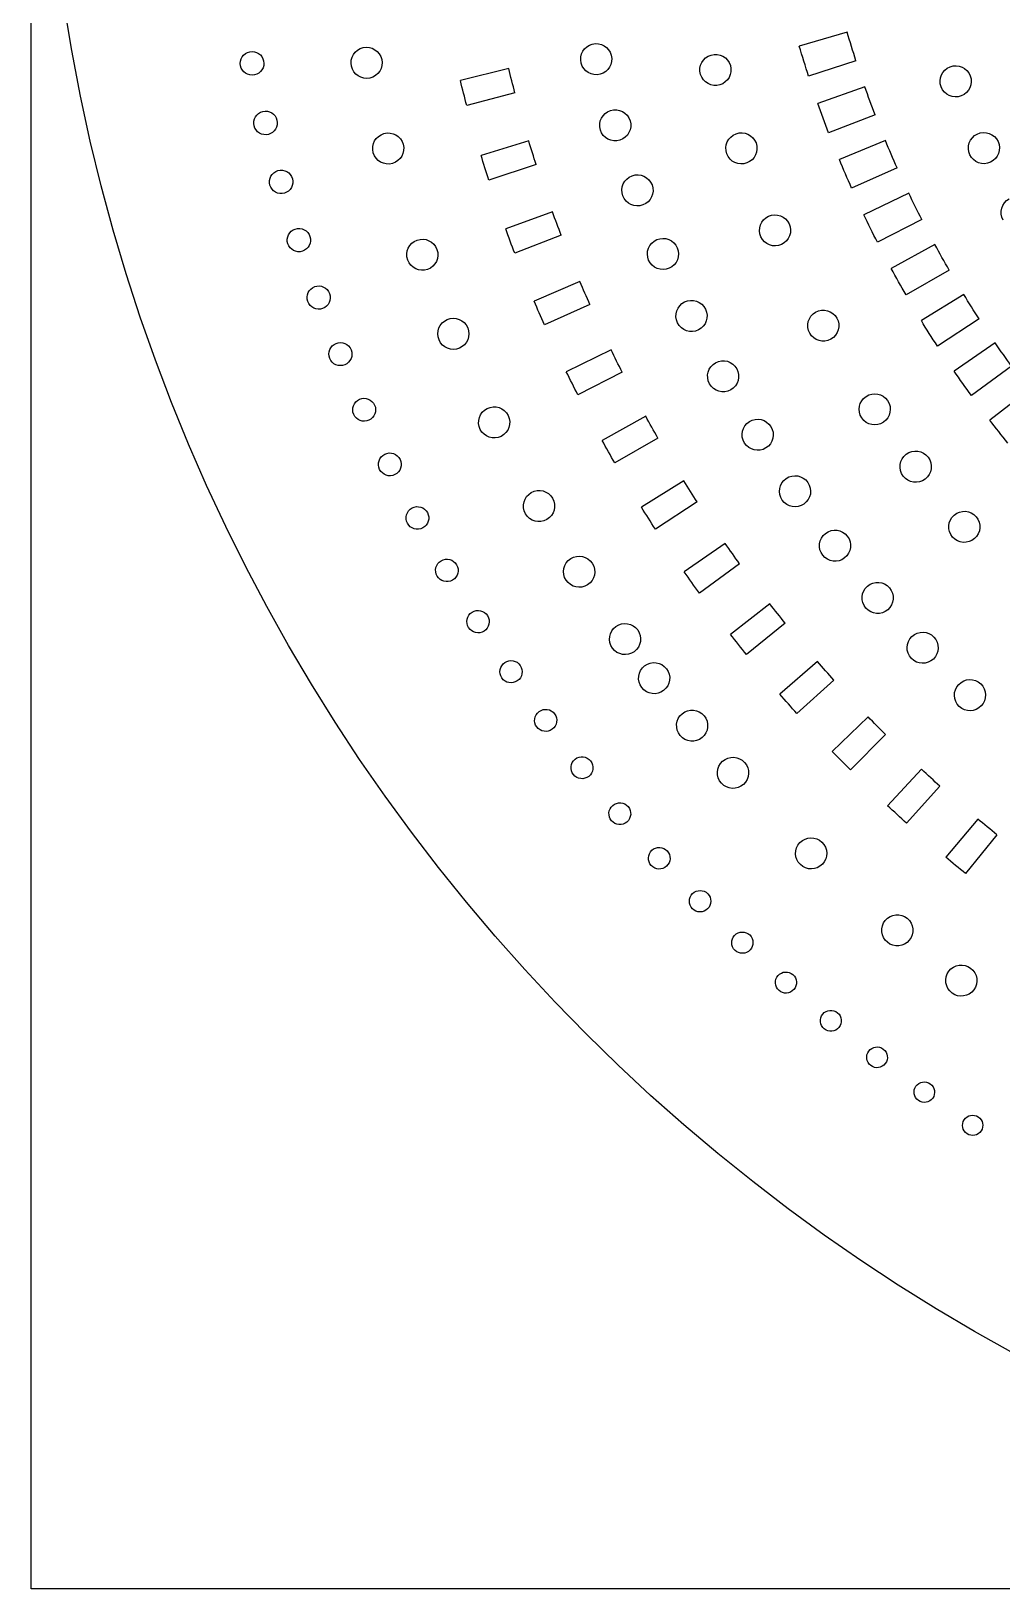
# Model space of a CAD drawing. Header units: millimetres. Extents: x 0 to 600, y 0 to 600.
# Drawn here: x 0 to 155.9, y 0 to 250.2 of the extents above; entities that cross this region are included whole.
import ezdxf

# ---------------------------------------------------------------- set-up
doc = ezdxf.new("R2010")
doc.units = ezdxf.units.MM
doc.layers.get('0').update_dxf_attribs({"linetype": 'CONTINUOUS'})

msp = doc.modelspace()

# ---------------------------------------------------------------- linework, layer by layer
at = {"color": 254}
for p, q in [((0, 0), (0, 599.719)), ((599.719, 0), (0, 0))]:
    msp.add_line(p, q, dxfattribs=at)
at = {"color": 5}
for p, q in [((131.046, 250.083), (123.373, 247.819)), ((132.475, 245.473), (124.865, 243)), ((35.8676, 243.195), (35.8676, 243.195)), ((76.6932, 244.217), (68.9296, 242.284)), ((91.3804, 243.31), (91.3804, 243.31)), ((54.416, 242.704), (54.416, 242.704)), ((77.6993, 240.334), (69.9699, 238.263)), ((110.61, 241.601), (110.61, 241.601)), ((133.893, 241.286), (126.351, 238.622)), ((149.374, 239.832), (149.374, 239.832)), ((135.551, 236.788), (128.083, 233.919)), ((38.1, 233.648), (38.1, 233.648)), ((79.9112, 232.614), (72.2588, 230.276)), ((94.5515, 232.707), (94.5515, 232.707)), ((137.203, 232.646), (129.808, 229.591)), ((58.0249, 228.974), (58.0249, 228.974)), ((81.1181, 228.787), (73.5087, 226.314)), ((114.938, 229.055), (114.938, 229.055)), ((139.076, 228.275), (131.77, 225.022)), ((154.076, 229.175), (154.076, 229.175)), ((40.6714, 224.204), (40.6714, 224.204)), ((140.959, 224.186), (133.739, 220.746)), ((83.7325, 221.196), (76.2138, 218.462)), ((98.2444, 222.311), (98.2444, 222.311)), ((143.044, 219.961), (135.915, 216.327)), ((85.1352, 217.438), (77.6676, 214.57)), ((120.501, 215.952), (120.501, 215.952)), ((145.161, 215.936), (138.13, 212.119)), ((43.5751, 214.88), (43.5751, 214.88)), ((63.6764, 211.959), (63.6764, 211.959)), ((102.457, 212.146), (102.457, 212.146)), ((147.44, 211.861), (140.512, 207.861)), ((88.1447, 209.995), (80.7819, 206.866)), ((149.793, 207.91), (142.97, 203.729)), ((46.8104, 205.687), (46.8104, 205.687)), ((89.746, 206.312), (82.4371, 203.06)), ((152.255, 204.005), (145.546, 199.648)), ((107.167, 202.237), (107.167, 202.237)), ((128.439, 200.738), (128.439, 200.738)), ((68.7807, 199.306), (68.7807, 199.306)), ((93.1376, 199.037), (85.9469, 195.527)), ((154.842, 200.138), (148.248, 195.604)), ((50.3661, 196.635), (50.3661, 196.635)), ((94.929, 195.443), (87.8032, 191.812)), ((157.473, 196.413), (151.003, 191.71)), ((112.355, 192.603), (112.355, 192.603)), ((160.295, 192.637), (153.949, 187.762)), ((54.2396, 187.734), (54.2396, 187.734)), ((98.7005, 188.356), (91.7014, 184.478)), ((136.878, 187.406), (136.878, 187.406)), ((75.4736, 185.141), (75.4736, 185.141)), ((100.675, 184.863), (93.7465, 180.862)), ((118.011, 183.272), (118.011, 183.272)), ((58.4207, 178.992), (58.4207, 178.992)), ((104.811, 177.981), (98.0267, 173.739)), ((143.567, 178.277), (143.567, 178.277)), ((106.966, 174.593), (100.256, 170.236)), ((124.114, 174.265), (124.114, 174.265)), ((62.9006, 170.428), (62.9006, 170.428)), ((82.8216, 171.782), (82.8216, 171.782)), ((111.457, 167.94), (104.902, 163.35)), ((151.507, 168.709), (151.507, 168.709)), ((130.641, 165.597), (130.641, 165.597)), ((113.789, 164.67), (107.315, 159.967)), ((67.6769, 162.041), (67.6769, 162.041)), ((89.3685, 161.287), (89.3685, 161.287)), ((118.617, 158.259), (112.314, 153.334)), ((137.576, 157.289), (137.576, 157.289)), ((72.7396, 153.85), (72.7396, 153.85)), ((121.118, 155.116), (114.899, 150.082)), ((96.8446, 150.544), (96.8446, 150.544)), ((126.276, 148.967), (120.241, 143.718)), ((144.899, 149.365), (144.899, 149.365)), ((78.0796, 145.86), (78.0796, 145.86)), ((128.936, 145.962), (122.993, 140.607)), ((101.582, 144.314), (101.582, 144.314)), ((152.587, 141.835), (152.587, 141.835)), ((83.6895, 138.081), (83.6895, 138.081)), ((134.413, 140.089), (128.658, 134.533)), ((107.76, 136.744), (107.76, 136.744)), ((137.226, 137.226), (131.568, 131.568)), ((89.56, 130.521), (89.56, 130.521)), ((143.002, 131.65), (137.545, 125.801)), ((114.399, 129.232), (114.399, 129.232)), ((145.962, 128.936), (140.607, 122.993)), ((95.68, 123.187), (95.68, 123.187)), ((152.02, 123.669), (146.88, 117.542)), ((155.116, 121.118), (150.082, 114.899)), ((102.045, 116.089), (102.045, 116.089)), ((127.077, 116.406), (127.077, 116.406)), ((108.645, 109.234), (108.645, 109.234)), ((115.465, 102.627), (115.465, 102.627)), ((141.034, 104.196), (141.034, 104.196)), ((122.502, 96.2766), (122.502, 96.2766)), ((151.402, 96.2159), (151.402, 96.2159)), ((129.741, 90.1912), (129.741, 90.1912)), ((137.174, 84.3746), (137.174, 84.3746)), ((144.791, 78.8278), (144.791, 78.8278)), ((152.576, 73.5651), (152.576, 73.5651))]:
    msp.add_line(p, q, dxfattribs=at)
for points in [[(299.863, 1.8631), (135.281, 1.8631), (1.8631, 135.281), (1.8631, 299.863)], [(53.3301, 247.587), (54.6763, 247.887), (56.0144, 247.037), (56.3136, 245.689)], [(88.3348, 245.103), (87.9863, 246.44), (88.791, 247.806), (90.1277, 248.152)], [(90.1277, 248.152), (91.4647, 248.496), (92.8303, 247.693), (93.176, 246.355)], [(124.865, 243), (124.347, 244.602), (123.85, 246.207), (123.373, 247.819)], [(132.475, 245.473), (131.977, 247.005), (131.502, 248.539), (131.046, 250.083)], [(33.6228, 244.669), (33.4078, 245.696), (34.0679, 246.701), (35.0973, 246.917)], [(35.0973, 246.917), (36.1237, 247.128), (37.1299, 246.467), (37.3422, 245.441)], [(37.3422, 245.441), (37.5571, 244.414), (36.8928, 243.41), (35.8676, 243.195)], [(51.4311, 244.602), (51.132, 245.95), (51.9825, 247.286), (53.3301, 247.587)], [(56.3136, 245.689), (56.6138, 244.341), (55.7636, 243.003), (54.416, 242.704)], [(93.176, 246.355), (93.5221, 245.018), (92.7171, 243.657), (91.3804, 243.31)], [(107.505, 243.292), (107.118, 244.615), (107.876, 246.006), (109.198, 246.397)], [(109.198, 246.397), (110.526, 246.786), (111.915, 246.027), (112.303, 244.704)], [(35.8676, 243.195), (34.8409, 242.983), (33.835, 243.643), (33.6228, 244.669)], [(54.416, 242.704), (53.0684, 242.404), (51.7317, 243.254), (51.4311, 244.602)], [(77.6993, 240.334), (77.3536, 241.625), (77.0184, 242.919), (76.6932, 244.217)], [(91.3804, 243.31), (90.0423, 242.962), (88.6809, 243.765), (88.3348, 245.103)], [(110.61, 241.601), (109.287, 241.208), (107.898, 241.967), (107.505, 243.292)], [(112.303, 244.704), (112.695, 243.378), (111.937, 241.988), (110.61, 241.601)], [(146.145, 241.279), (145.655, 242.571), (146.301, 244.013), (147.592, 244.507)], [(147.592, 244.507), (148.883, 244.997), (150.326, 244.351), (150.817, 243.06)], [(150.817, 243.06), (151.31, 241.768), (150.661, 240.326), (149.374, 239.832)], [(69.9699, 238.263), (69.6129, 239.6), (69.2644, 240.94), (68.9296, 242.284)], [(135.551, 236.788), (134.98, 238.281), (134.426, 239.78), (133.893, 241.286)], [(149.374, 239.832), (148.083, 239.342), (146.636, 239.991), (146.145, 241.279)], [(93.0522, 237.48), (94.3681, 237.892), (95.7721, 237.159), (96.1842, 235.843)], [(128.083, 233.919), (127.484, 235.479), (126.908, 237.049), (126.351, 238.622)], [(35.814, 235.031), (35.5632, 236.047), (36.1844, 237.071), (37.1972, 237.32)], [(37.1972, 237.32), (38.2129, 237.568), (39.2356, 236.947), (39.4836, 235.934)], [(39.4836, 235.934), (39.733, 234.918), (39.1128, 233.896), (38.1, 233.648)], [(91.415, 234.344), (91.0029, 235.66), (91.7332, 237.062), (93.0522, 237.48)], [(96.1842, 235.843), (96.5976, 234.527), (95.8674, 233.123), (94.5515, 232.707)], [(38.1, 233.648), (37.0844, 233.398), (36.0606, 234.018), (35.814, 235.031)], [(54.9381, 230.699), (54.5648, 232.029), (55.3364, 233.408), (56.6663, 233.785)], [(56.6663, 233.785), (57.9935, 234.16), (59.3757, 233.387), (59.7503, 232.058)], [(94.5515, 232.707), (93.2325, 232.293), (91.8284, 233.028), (91.415, 234.344)], [(111.729, 230.536), (111.249, 231.831), (111.912, 233.267), (113.21, 233.747)], [(113.21, 233.747), (114.504, 234.224), (115.94, 233.56), (116.421, 232.266)], [(150.752, 230.385), (150.17, 231.637), (150.711, 233.123), (151.963, 233.708)], [(151.963, 233.708), (153.215, 234.29), (154.7, 233.747), (155.286, 232.494)], [(58.0249, 228.974), (56.6953, 228.596), (55.3159, 229.369), (54.9381, 230.699)], [(59.7503, 232.058), (60.1278, 230.73), (59.3506, 229.348), (58.0249, 228.974)], [(73.5087, 226.314), (73.0814, 227.634), (72.6652, 228.953), (72.2588, 230.276)], [(81.1181, 228.787), (80.705, 230.061), (80.3025, 231.338), (79.9112, 232.614)], [(114.938, 229.055), (113.644, 228.575), (112.204, 229.238), (111.729, 230.536)], [(116.421, 232.266), (116.896, 230.97), (116.233, 229.532), (114.938, 229.055)], [(139.076, 228.275), (138.434, 229.726), (137.805, 231.178), (137.203, 232.646)], [(154.076, 229.175), (152.823, 228.593), (151.335, 229.133), (150.752, 230.385)], [(155.286, 232.494), (155.867, 231.246), (155.328, 229.757), (154.076, 229.175)], [(38.3466, 225.499), (38.0615, 226.501), (38.6429, 227.537), (39.642, 227.824)], [(39.642, 227.824), (40.6396, 228.109), (41.68, 227.528), (41.9668, 226.529)], [(131.77, 225.022), (131.095, 226.536), (130.44, 228.06), (129.808, 229.591)], [(40.6714, 224.204), (39.6695, 223.921), (38.6292, 224.5), (38.3466, 225.499)], [(41.9668, 226.529), (42.2494, 225.531), (41.6705, 224.491), (40.6714, 224.204)], [(95.0309, 223.785), (94.5515, 225.079), (95.2115, 226.519), (96.5055, 226.999)], [(96.5055, 226.999), (97.8006, 227.478), (99.2396, 226.818), (99.7204, 225.527)], [(99.7204, 225.527), (100.2, 224.233), (99.5398, 222.793), (98.2444, 222.311)], [(98.2444, 222.311), (96.9532, 221.83), (95.5146, 222.49), (95.0309, 223.785)], [(143.044, 219.961), (142.332, 221.357), (141.636, 222.768), (140.959, 224.186)], [(156.108, 219.89), (155.437, 221.096), (155.871, 222.617), (157.079, 223.29)], [(85.1352, 217.438), (84.6596, 218.686), (84.1897, 219.939), (83.7325, 221.196)], [(117.192, 217.198), (116.625, 218.458), (117.183, 219.939), (118.441, 220.507)], [(118.441, 220.507), (119.698, 221.076), (121.179, 220.518), (121.751, 219.262)], [(135.915, 216.327), (135.17, 217.791), (134.444, 219.265), (133.739, 220.746)], [(41.2186, 216.087), (40.9014, 217.067), (41.4405, 218.123), (42.4215, 218.444)], [(42.4215, 218.444), (43.4054, 218.761), (44.4609, 218.221), (44.782, 217.237)], [(77.6676, 214.57), (77.1744, 215.862), (76.6865, 217.159), (76.2138, 218.462)], [(121.751, 219.262), (122.319, 218.003), (121.761, 216.522), (120.501, 215.952)], [(43.5751, 214.88), (42.5937, 214.563), (41.5353, 215.102), (41.2186, 216.087)], [(44.782, 217.237), (45.0991, 216.257), (44.559, 215.202), (43.5751, 214.88)], [(60.4767, 213.462), (60.0082, 214.761), (60.6778, 216.192), (61.9799, 216.662)], [(61.9799, 216.662), (63.2781, 217.13), (64.71, 216.457), (65.1799, 215.158)], [(99.1732, 213.455), (98.6261, 214.722), (99.2117, 216.192), (100.478, 216.739)], [(100.478, 216.739), (101.749, 217.284), (103.219, 216.701), (103.766, 215.432)], [(103.766, 215.432), (104.309, 214.164), (103.724, 212.693), (102.457, 212.146)], [(120.501, 215.952), (119.246, 215.382), (117.764, 215.943), (117.192, 217.198)], [(147.44, 211.861), (146.663, 213.209), (145.901, 214.566), (145.161, 215.936)], [(63.6764, 211.959), (62.3782, 211.49), (60.9424, 212.164), (60.4767, 213.462)], [(65.1799, 215.158), (65.6484, 213.861), (64.9746, 212.429), (63.6764, 211.959)], [(102.457, 212.146), (101.187, 211.599), (99.7204, 212.185), (99.1732, 213.455)], [(140.512, 207.861), (139.7, 209.272), (138.902, 210.689), (138.13, 212.119)], [(44.4253, 206.798), (44.0725, 207.765), (44.5699, 208.834), (45.5359, 209.186)], [(45.5359, 209.186), (46.5032, 209.539), (47.5686, 209.039), (47.9213, 208.075)], [(47.9213, 208.075), (48.2741, 207.108), (47.7767, 206.04), (46.8104, 205.687)], [(89.746, 206.312), (89.2006, 207.535), (88.6672, 208.76), (88.1447, 209.995)], [(152.255, 204.005), (151.416, 205.296), (150.593, 206.597), (149.793, 207.91)], [(46.8104, 205.687), (45.8431, 205.335), (44.7753, 205.832), (44.4253, 206.798)], [(82.4371, 203.06), (81.872, 204.322), (81.3223, 205.592), (80.7819, 206.866)], [(103.819, 203.376), (103.208, 204.615), (103.721, 206.115), (104.958, 206.721)], [(104.958, 206.721), (106.197, 207.331), (107.696, 206.823), (108.307, 205.581)], [(108.307, 205.581), (108.913, 204.342), (108.405, 202.843), (107.167, 202.237)], [(125.994, 205.098), (127.197, 205.776), (128.721, 205.344), (129.395, 204.143)], [(65.5038, 200.631), (64.9633, 201.902), (65.5602, 203.369), (66.8306, 203.91)], [(66.8306, 203.91), (68.0999, 204.446), (69.5674, 203.853), (70.1075, 202.583)], [(107.167, 202.237), (105.929, 201.626), (104.429, 202.135), (103.819, 203.376)], [(125.039, 201.694), (124.361, 202.897), (124.788, 204.421), (125.994, 205.098)], [(129.395, 204.143), (130.073, 202.94), (129.646, 201.415), (128.439, 200.738)], [(145.546, 199.648), (144.671, 200.999), (143.809, 202.357), (142.97, 203.729)], [(48.9726, 200.068), (49.9223, 200.452), (51.0011, 199.993), (51.3856, 199.048)], [(68.7807, 199.306), (67.5072, 198.766), (66.0396, 199.362), (65.5038, 200.631)], [(70.1075, 202.583), (70.648, 201.309), (70.0511, 199.842), (68.7807, 199.306)], [(128.439, 200.738), (127.237, 200.061), (125.713, 200.491), (125.039, 201.694)], [(47.9531, 197.655), (47.5686, 198.6), (48.0275, 199.683), (48.9726, 200.068)], [(51.3856, 199.048), (51.7701, 198.098), (51.3154, 197.019), (50.3661, 196.635)], [(94.929, 195.443), (94.3225, 196.635), (93.726, 197.834), (93.1376, 199.037)], [(157.473, 196.413), (156.581, 197.64), (155.702, 198.883), (154.842, 200.138)], [(50.3661, 196.635), (49.4164, 196.251), (48.3376, 196.705), (47.9531, 197.655)], [(87.8032, 191.812), (87.1721, 193.044), (86.5547, 194.285), (85.9469, 195.527)], [(108.956, 193.573), (108.285, 194.779), (108.719, 196.3), (109.926, 196.974)], [(109.926, 196.974), (111.129, 197.644), (112.652, 197.21), (113.323, 196.004)], [(113.323, 196.004), (113.997, 194.797), (113.563, 193.277), (112.355, 192.603)], [(151.003, 191.71), (150.068, 192.994), (149.151, 194.292), (148.248, 195.604)], [(112.355, 192.603), (111.15, 191.932), (109.626, 192.366), (108.956, 193.573)], [(51.8061, 188.659), (51.3898, 189.586), (51.8061, 190.676), (52.7332, 191.093)], [(52.7332, 191.093), (53.6607, 191.509), (54.7479, 191.093), (55.1642, 190.165)], [(73.2441, 189.614), (74.4788, 190.231), (75.9781, 189.731), (76.5955, 188.492)], [(133.406, 188.087), (132.637, 189.234), (132.945, 190.785), (134.087, 191.558)], [(134.087, 191.558), (135.234, 192.327), (136.79, 192.02), (137.559, 190.874)], [(137.559, 190.874), (138.327, 189.727), (138.024, 188.175), (136.878, 187.406)], [(54.2396, 187.734), (53.3121, 187.318), (52.222, 187.73), (51.8061, 188.659)], [(55.1642, 190.165), (55.5805, 189.238), (55.167, 188.146), (54.2396, 187.734)], [(72.1222, 186.262), (71.5049, 187.497), (72.0051, 188.996), (73.2441, 189.614)], [(76.5955, 188.492), (77.2128, 187.258), (76.7084, 185.758), (75.4736, 185.141)], [(100.675, 184.863), (100.005, 186.02), (99.3454, 187.185), (98.7005, 188.356)], [(115.363, 187.512), (116.532, 188.245), (118.074, 187.89), (118.805, 186.719)], [(136.878, 187.406), (135.731, 186.637), (134.175, 186.94), (133.406, 188.087)], [(156.866, 184.066), (155.878, 185.286), (154.905, 186.517), (153.949, 187.762)], [(75.4736, 185.141), (74.2389, 184.524), (72.7357, 185.025), (72.1222, 186.262)], [(114.565, 184.069), (113.834, 185.24), (114.191, 186.782), (115.363, 187.512)], [(118.805, 186.719), (119.539, 185.547), (119.182, 184.005), (118.011, 183.272)], [(56.8015, 182.28), (57.7109, 182.725), (58.8077, 182.35), (59.2529, 181.443)], [(93.7465, 180.862), (93.0561, 182.061), (92.3713, 183.264), (91.7014, 184.478)], [(118.011, 183.272), (116.84, 182.542), (115.298, 182.897), (114.565, 184.069)], [(140.546, 182.262), (141.647, 183.096), (143.217, 182.879), (144.049, 181.78)], [(55.9675, 179.828), (55.5198, 180.735), (55.8945, 181.832), (56.8015, 182.28)], [(59.2529, 181.443), (59.7006, 180.538), (59.3273, 179.44), (58.4207, 178.992)], [(140.067, 178.759), (139.232, 179.86), (139.446, 181.427), (140.546, 182.262)], [(144.049, 181.78), (144.885, 180.679), (144.666, 179.112), (143.567, 178.277)], [(58.4207, 178.992), (57.5137, 178.548), (56.4127, 178.922), (55.9675, 179.828)], [(106.966, 174.593), (106.238, 175.715), (105.519, 176.844), (104.811, 177.981)], [(120.632, 174.883), (119.842, 176.018), (120.121, 177.574), (121.254, 178.365)], [(121.254, 178.365), (122.386, 179.155), (123.945, 178.876), (124.734, 177.744)], [(124.734, 177.744), (125.522, 176.611), (125.247, 175.052), (124.114, 174.265)], [(143.567, 178.277), (142.47, 177.443), (140.899, 177.66), (140.067, 178.759)], [(79.4067, 172.698), (78.7192, 173.895), (79.1284, 175.423), (80.3243, 176.113)], [(80.3243, 176.113), (81.5192, 176.805), (83.0474, 176.393), (83.7392, 175.197)], [(83.7392, 175.197), (84.4268, 174.001), (84.0176, 172.472), (82.8216, 171.782)], [(60.434, 171.167), (59.9613, 172.054), (60.2933, 173.157), (61.1794, 173.634)], [(61.1794, 173.634), (62.0642, 174.11), (63.1652, 173.779), (63.6404, 172.893)], [(63.6404, 172.893), (64.1174, 172.007), (63.7854, 170.903), (62.9006, 170.428)], [(82.8216, 171.782), (81.6254, 171.093), (80.0985, 171.502), (79.4067, 172.698)], [(100.256, 170.236), (99.5041, 171.398), (98.7598, 172.565), (98.0267, 173.739)], [(124.114, 174.265), (122.982, 173.474), (121.423, 173.75), (120.632, 174.883)], [(148.241, 172.495), (149.288, 173.397), (150.865, 173.281), (151.769, 172.233)], [(62.9006, 170.428), (62.0145, 169.951), (60.9106, 170.283), (60.434, 171.167)], [(127.579, 169.548), (128.671, 170.396), (130.242, 170.194), (131.084, 169.105)], [(147.979, 168.97), (147.081, 170.014), (147.197, 171.595), (148.241, 172.495)], [(151.769, 172.233), (152.669, 171.19), (152.552, 169.609), (151.507, 168.709)], [(113.789, 164.67), (113.002, 165.753), (112.222, 166.843), (111.457, 167.94)], [(127.134, 166.043), (126.287, 167.133), (126.489, 168.702), (127.579, 169.548)], [(131.084, 169.105), (131.932, 168.015), (131.735, 166.441), (130.641, 165.597)], [(151.507, 168.709), (150.46, 167.807), (148.883, 167.926), (147.979, 168.97)], [(65.2032, 162.691), (64.6987, 163.555), (64.9884, 164.663), (65.8495, 165.167)], [(65.8495, 165.167), (66.7135, 165.672), (67.8215, 165.378), (68.326, 164.519)], [(85.9123, 162.034), (85.1641, 163.196), (85.4989, 164.743), (86.6592, 165.491)], [(86.6592, 165.491), (87.8209, 166.239), (89.3685, 165.905), (90.1167, 164.743)], [(130.641, 165.597), (129.551, 164.751), (127.981, 164.951), (127.134, 166.043)], [(67.6769, 162.041), (66.8154, 161.536), (65.7049, 161.83), (65.2032, 162.691)], [(68.326, 164.519), (68.8301, 163.653), (68.5408, 162.547), (67.6769, 162.041)], [(90.1167, 164.743), (90.865, 163.583), (90.5302, 162.034), (89.3685, 161.287)], [(107.315, 159.967), (106.5, 161.089), (105.695, 162.214), (104.902, 163.35)], [(89.3685, 161.287), (88.2082, 160.539), (86.6592, 160.874), (85.9123, 162.034)], [(134.051, 157.561), (133.153, 158.61), (133.273, 160.186), (134.32, 161.086)], [(134.32, 161.086), (135.368, 161.986), (136.948, 161.864), (137.848, 160.817)], [(137.848, 160.817), (138.744, 159.77), (138.624, 158.189), (137.576, 157.289)], [(121.118, 155.116), (120.276, 156.156), (119.443, 157.205), (118.617, 158.259)], [(70.2592, 154.408), (69.7258, 155.247), (69.9766, 156.358), (70.8159, 156.887)], [(70.8159, 156.887), (71.6523, 157.42), (72.7646, 157.17), (73.2966, 156.333)], [(73.2966, 156.333), (73.8258, 155.494), (73.5789, 154.383), (72.7396, 153.85)], [(93.9229, 154.601), (95.0461, 155.41), (96.6047, 155.155), (97.4122, 154.037)], [(137.576, 157.289), (136.529, 156.393), (134.951, 156.513), (134.051, 157.561)], [(72.7396, 153.85), (71.8993, 153.32), (70.7884, 153.567), (70.2592, 154.408)], [(93.3552, 151.113), (92.5477, 152.235), (92.8014, 153.797), (93.9229, 154.601)], [(97.4122, 154.037), (98.2211, 152.915), (97.966, 151.353), (96.8446, 150.544)], [(114.899, 150.082), (114.028, 151.158), (113.167, 152.242), (112.314, 153.334)], [(141.365, 149.458), (140.416, 150.46), (140.455, 152.04), (141.457, 152.993)], [(141.457, 152.993), (142.459, 153.942), (144.042, 153.899), (144.992, 152.897)], [(144.992, 152.897), (145.944, 151.898), (145.901, 150.315), (144.899, 149.365)], [(96.8446, 150.544), (95.727, 149.74), (94.1641, 149.994), (93.3552, 151.113)], [(75.5964, 146.326), (75.0397, 147.14), (75.2479, 148.251), (76.0621, 148.809)], [(76.0621, 148.809), (76.8738, 149.365), (77.9886, 149.158), (78.5428, 148.343)], [(78.5428, 148.343), (79.0995, 147.528), (78.8913, 146.417), (78.0796, 145.86)], [(98.0765, 144.773), (97.233, 145.867), (97.4411, 147.436), (98.534, 148.276)], [(98.534, 148.276), (99.628, 149.119), (101.197, 148.915), (102.041, 147.818)], [(102.041, 147.818), (102.88, 146.724), (102.676, 145.154), (101.582, 144.314)], [(128.936, 145.962), (128.04, 146.957), (127.156, 147.959), (126.276, 148.967)], [(144.899, 149.365), (143.897, 148.413), (142.314, 148.456), (141.365, 149.458)], [(78.0796, 145.86), (77.2654, 145.302), (76.1545, 145.51), (75.5964, 146.326)], [(149.053, 141.749), (148.054, 142.703), (148.015, 144.286), (148.967, 145.284)], [(148.967, 145.284), (149.924, 146.283), (151.504, 146.322), (152.502, 145.369)], [(152.502, 145.369), (153.504, 144.417), (153.539, 142.832), (152.587, 141.835)], [(101.582, 144.314), (100.485, 143.472), (98.9157, 143.676), (98.0765, 144.773)], [(122.993, 140.607), (122.065, 141.636), (121.147, 142.674), (120.241, 143.718)], [(81.2091, 138.454), (80.6277, 139.245), (80.7932, 140.353), (81.5799, 140.935)], [(81.5799, 140.935), (82.3694, 141.516), (83.4817, 141.351), (84.0631, 140.561)], [(84.0631, 140.561), (84.6459, 139.774), (84.4765, 138.662), (83.6895, 138.081)], [(104.239, 137.065), (103.357, 138.126), (103.502, 139.704), (104.56, 140.586)], [(104.56, 140.586), (105.621, 141.471), (107.199, 141.326), (108.081, 140.265)], [(108.081, 140.265), (108.966, 139.203), (108.821, 137.626), (107.76, 136.744)], [(152.587, 141.835), (151.634, 140.836), (150.05, 140.797), (149.053, 141.749)], [(83.6895, 138.081), (82.8985, 137.499), (81.788, 137.667), (81.2091, 138.454)], [(137.226, 137.226), (136.281, 138.173), (135.342, 139.128), (134.413, 140.089)], [(107.76, 136.744), (106.697, 135.862), (105.121, 136.007), (104.239, 137.065)], [(87.0839, 130.803), (86.4803, 131.565), (86.6069, 132.672), (87.3647, 133.28)], [(87.3647, 133.28), (88.1271, 133.886), (89.239, 133.759), (89.8426, 132.997)], [(89.8426, 132.997), (90.449, 132.235), (90.322, 131.127), (89.56, 130.521)], [(110.867, 129.413), (109.942, 130.44), (110.024, 132.02), (111.051, 132.945)], [(111.051, 132.945), (112.077, 133.868), (113.658, 133.787), (114.583, 132.76)], [(114.583, 132.76), (115.507, 131.738), (115.426, 130.157), (114.399, 129.232)], [(131.568, 131.568), (130.591, 132.549), (129.621, 133.537), (128.658, 134.533)], [(89.56, 130.521), (88.798, 129.915), (87.69, 130.041), (87.0839, 130.803)], [(145.962, 128.936), (144.967, 129.833), (143.979, 130.736), (143.002, 131.65)], [(114.399, 129.232), (113.375, 128.305), (111.795, 128.39), (110.867, 129.413)], [(93.2145, 123.38), (92.5862, 124.117), (92.6744, 125.218), (93.4089, 125.846)], [(93.4089, 125.846), (94.1419, 126.475), (95.2458, 126.39), (95.8744, 125.652)], [(95.8744, 125.652), (96.5027, 124.919), (96.4145, 123.814), (95.68, 123.187)], [(140.607, 122.993), (139.58, 123.92), (138.558, 124.856), (137.545, 125.801)], [(95.68, 123.187), (94.947, 122.559), (93.8431, 122.647), (93.2145, 123.38)], [(155.116, 121.118), (154.08, 121.959), (153.045, 122.812), (152.02, 123.669)], [(123.472, 119.87), (124.429, 120.865), (126.012, 120.897), (127.007, 119.94)], [(99.5923, 116.195), (98.9432, 116.9), (98.9926, 118), (99.6982, 118.646)], [(99.6982, 118.646), (100.404, 119.295), (101.505, 119.25), (102.15, 118.54)], [(102.15, 118.54), (102.799, 117.835), (102.754, 116.738), (102.045, 116.089)], [(123.542, 116.336), (122.548, 117.292), (122.516, 118.875), (123.472, 119.87)], [(127.007, 119.94), (128.002, 118.985), (128.034, 117.401), (127.077, 116.406)], [(102.045, 116.089), (101.34, 115.439), (100.241, 115.489), (99.5923, 116.195)], [(127.077, 116.406), (126.122, 115.411), (124.538, 115.379), (123.542, 116.336)], [(150.082, 114.899), (149.006, 115.772), (147.938, 116.654), (146.88, 117.542)], [(106.207, 109.252), (105.541, 109.929), (105.548, 111.023), (106.229, 111.69)], [(106.229, 111.69), (106.905, 112.355), (107.996, 112.346), (108.663, 111.668)], [(108.663, 111.668), (109.329, 110.991), (109.323, 109.901), (108.645, 109.234)], [(108.645, 109.234), (107.968, 108.567), (106.874, 108.574), (106.207, 109.252)], [(137.185, 107.385), (138.063, 108.452), (139.639, 108.599), (140.702, 107.717)], [(140.702, 107.717), (141.767, 106.835), (141.916, 105.261), (141.034, 104.196)], [(112.984, 104.976), (113.633, 105.661), (114.713, 105.693), (115.401, 105.044)], [(137.513, 103.868), (136.451, 104.747), (136.303, 106.324), (137.185, 107.385)], [(113.052, 102.563), (112.364, 103.208), (112.335, 104.291), (112.984, 104.976)], [(115.465, 102.627), (114.815, 101.942), (113.735, 101.914), (113.052, 102.563)], [(115.401, 105.044), (116.085, 104.395), (116.114, 103.312), (115.465, 102.627)], [(141.034, 104.196), (140.152, 103.135), (138.578, 102.986), (137.513, 103.868)], [(147.391, 99.205), (148.216, 100.313), (149.782, 100.542), (150.89, 99.7162)], [(120.11, 96.1277), (119.408, 96.7451), (119.341, 97.8186), (119.958, 98.5202)], [(119.958, 98.5202), (120.58, 99.223), (121.648, 99.289), (122.35, 98.6688)], [(122.35, 98.6688), (123.052, 98.0514), (123.119, 96.9779), (122.502, 96.2766)], [(147.906, 95.7047), (146.798, 96.5302), (146.568, 98.0969), (147.391, 99.205)], [(150.89, 99.7162), (151.997, 98.8907), (152.228, 97.324), (151.402, 96.2159)], [(122.502, 96.2766), (121.88, 95.5753), (120.813, 95.5075), (120.11, 96.1277)], [(151.402, 96.2159), (150.58, 95.1121), (149.013, 94.8792), (147.906, 95.7047)], [(127.145, 92.3216), (127.733, 93.0381), (128.791, 93.1443), (129.508, 92.5544)], [(127.377, 89.9583), (126.661, 90.5482), (126.555, 91.6065), (127.145, 92.3216)], [(129.741, 90.1912), (129.153, 89.4747), (128.094, 89.3727), (127.377, 89.9583)], [(129.508, 92.5544), (130.225, 91.966), (130.331, 90.9077), (129.741, 90.1912)], [(134.842, 84.0631), (134.112, 84.6212), (133.972, 85.6643), (134.533, 86.3921)], [(134.533, 86.3921), (135.089, 87.1224), (136.134, 87.2628), (136.86, 86.7061)], [(136.86, 86.7061), (137.59, 86.1452), (137.732, 85.1006), (137.174, 84.3746)], [(137.174, 84.3746), (136.613, 83.6443), (135.573, 83.5021), (134.842, 84.0631)], [(142.495, 78.4408), (141.749, 78.9658), (141.577, 79.9966), (142.106, 80.7364)], [(142.106, 80.7364), (142.631, 81.4779), (143.658, 81.6501), (144.399, 81.1251)], [(144.399, 81.1251), (145.143, 80.5988), (145.317, 79.5694), (144.791, 78.8278)], [(144.791, 78.8278), (144.261, 78.0881), (143.235, 77.9141), (142.495, 78.4408)], [(150.319, 73.0994), (149.571, 73.5969), (149.363, 74.6054), (149.856, 75.3565)], [(149.856, 75.3565), (150.354, 76.1076), (151.362, 76.3157), (152.115, 75.8225)], [(152.115, 75.8225), (152.866, 75.3251), (153.074, 74.3162), (152.576, 73.5651)], [(152.576, 73.5651), (152.083, 72.8126), (151.07, 72.6048), (150.319, 73.0994)]]:
    msp.add_open_spline(points, degree=3, dxfattribs=at)

doc.saveas('drawing.dxf')
